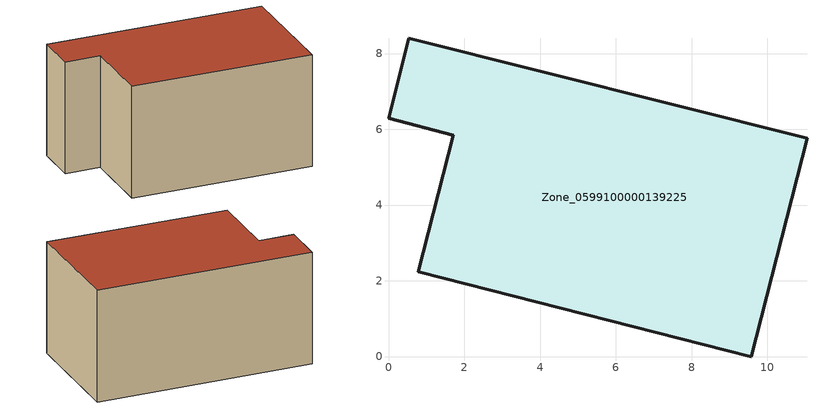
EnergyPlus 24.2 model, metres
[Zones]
Zone_0599100000139225
 floor ground (C_G): 11.05,5.76 9.58,0 0.79,2.24 1.71,5.85 0,6.29 0.54,8.4 z0
 wall outside (C_F): 9.58,0 11.05,5.76 0.54,8.4 0,6.29 1.71,5.85 0.79,2.24 9.58,0 z0:5.67
 roof outside (C_R): 0.79,2.24 9.58,0 11.05,5.76 0.54,8.4 0,6.29 1.71,5.85 z5.67
[BUILDING]
Pand.0599100000139225: North Axis=0; Terrain=City; Loads Convergence Tolerance Value=0.04; Temperature Convergence Tolerance Value=0.4; Solar Distribution=FullExterior; Maximum Number of Warmup Days=25; Minimum Number of Warmup Days=1
[Site:Location]
Rotterdam.The.Hague.AP_ZH_NLD Design_Conditions: Latitude=51.96; Longitude=4.45; Time Zone=1; Elevation=-4.5
[SITE:GROUNDTEMPERATURE:BUILDINGSURFACE]
18, 18, 18, 18, 18, 18, 18, 18, 18, 18, 18, 18
[MATERIAL] Thermal Absorptance=0.9; Solar Absorptance=0.7; Visible Absorptance=0.7
Name | Roughness | Thickness | Conductivity | Density | Specific Heat
G.TC.1975-1991 | MediumSmooth | 0.15 | 0.288461 | 540 | 1210
F.TC.1975-1991 | Rough | 0.3 | 0.230769 | 1920 | 840
R.TC.1975-1991 | MediumRough | 0.2 | 0.153846 | 1500 | 1000
[CONSTRUCTION]
C_G: G.TC.1975-1991
C_F: F.TC.1975-1991
C_R: R.TC.1975-1991
[ZONE]
Zone_0599100000139225: Type=1; Multiplier=1; Ceiling Height=Autocalculate; Volume=Autocalculate; Floor Area=autocalculate; Part of Total Floor Area=Yes
[ZONEINFILTRATION:DESIGNFLOWRATE]
Infil_Zone_0599100000139225: Zone or ZoneList or Space or SpaceList=Zone_0599100000139225; Schedule=AlwaysOn; Design Flow Rate Calculation Method=Flow/Area; Flow Rate per Floor Area=0.003; Constant Term Coefficient=1; Temperature Term Coefficient=0; Velocity Term Coefficient=0; Velocity Squared Term Coefficient=0
[HVACTEMPLATE:ZONE:IDEALLOADSAIRSYSTEM]
Zone_0599100000139225: Maximum Heating Supply Air Temperature=50; Minimum Cooling Supply Air Temperature=13; Maximum Heating Supply Air Humidity Ratio=0.0156; Minimum Cooling Supply Air Humidity Ratio=0.0077; Heating Limit=NoLimit; Cooling Limit=NoLimit; Dehumidification Control Type=ConstantSensibleHeatRatio; Cooling Sensible Heat Ratio=0.7; Dehumidification Setpoint=60; Humidification Control Type=None; Humidification Setpoint=30; Outdoor Air Method=None; Outdoor Air Flow Rate per Person=0.00944; Outdoor Air Flow Rate per Zone Floor Area=0; Outdoor Air Flow Rate per Zone=0; Demand Controlled Ventilation Type=None; Outdoor Air Economizer Type=NoEconomizer; Heat Recovery Type=None; Sensible Heat Recovery Effectiveness=0.7; Latent Heat Recovery Effectiveness=0.65
[ZONECONTROL:THERMOSTAT]
ThermostatControl_Zone_0599100000139225: Zone or ZoneList=Zone_0599100000139225; Control Type Schedule=DualSetpointControlType; Control 1=Thermostat_Zone_0599100000139225; Temperature Difference Between Cutout And Setpoint=0
[THERMOSTATSETPOINT:DUALSETPOINT]
Thermostat_Zone_0599100000139225: Heating Setpoint Temperature Schedule=HeatingSetpoint_Zone_0599100000139225; Cooling Setpoint Temperature Schedule=CoolingSetpoint_Zone_0599100000139225
[SCHEDULE:COMPACT]
HeatingSetpoint_Zone_0599100000139225: Through: 12/31, For: AllDays, Until: 24:00, 21
CoolingSetpoint_Zone_0599100000139225: Through: 12/31, For: AllDays, Until: 24:00, 24
DualSetpointControlType: Through: 12/31, For: AllDays, Until: 24:00, 4
AlwaysOn: Through: 12/31, For: AllDays, Until: 24:00, 1
